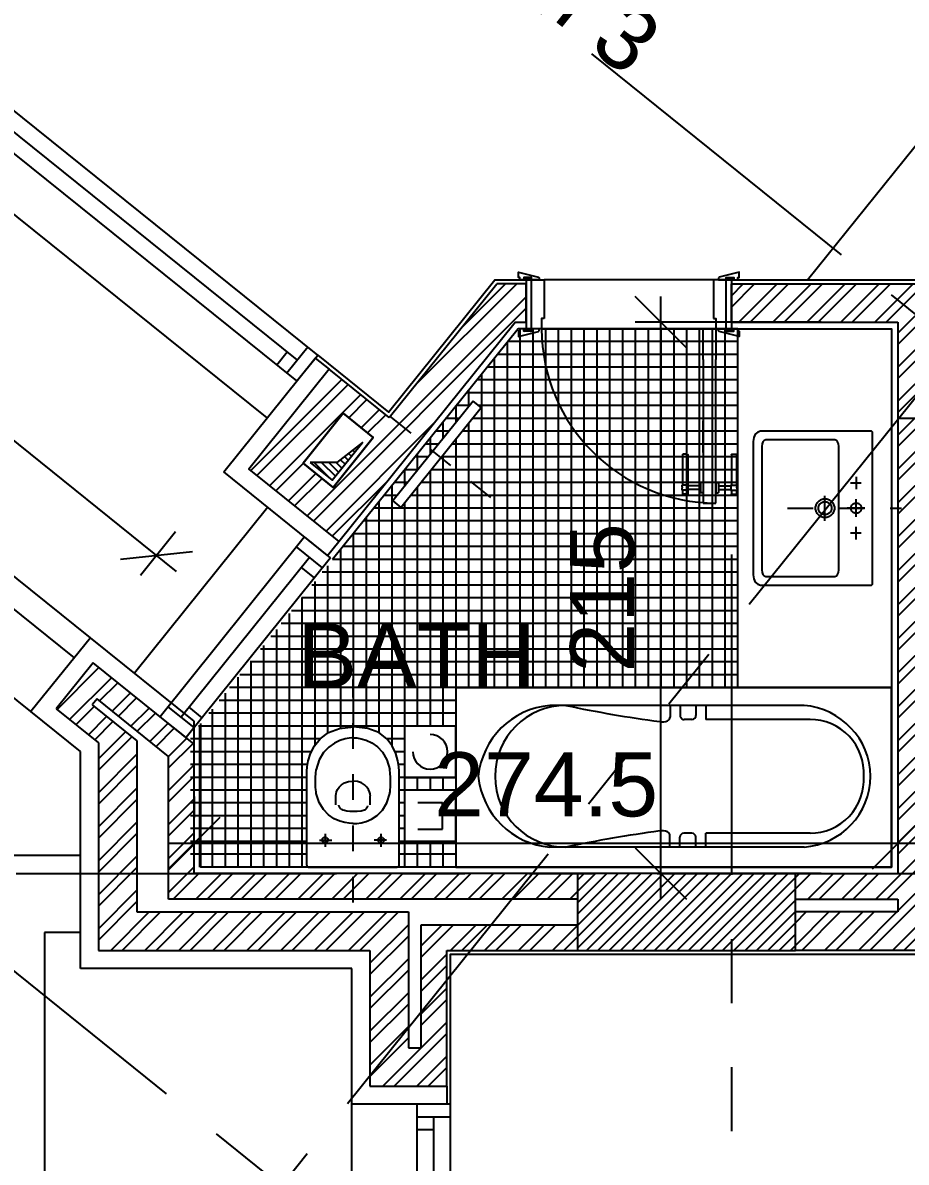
# Model space of a CAD drawing. Extents: x 186.8 to 246.9, y -2.6 to 70.8.
# Drawn here: x 222.241 to 225.688, y 30.614 to 35.058 of the extents above; entities that cross this region are included whole.
import ezdxf
from ezdxf.enums import TextEntityAlignment as Align

# ---------------------------------------------------------------- set-up
doc = ezdxf.new("R2010")
doc.units = 0
doc.header["$MEASUREMENT"] = 0
doc.header["$PDMODE"] = 35
doc.header["$PDSIZE"] = 0.3
for name, pattern in [('AXIS_100$0$A-AXIS$0$PHANTOM', [2.5, 1.25, -0.25, 0.25, -0.25, 0.25, -0.25]), ('CENTER', [2, 1.25, -0.25, 0.25, -0.25]), ('DASHDOTX2', [50.8, 25.4, -12.7, 0, -12.7]), ('HIDDEN', [0.3, 0.2, -0.1])]:
    doc.linetypes.add(name, pattern=pattern)
doc.layers.get('0').update_dxf_attribs({"linetype": 'CONTINUOUS'})
doc.layers.get('DEFPOINTS').update_dxf_attribs({"linetype": 'CONTINUOUS'})
for name, color, linetype in [('A-ALU', 9, 'CONTINUOUS'), ('A-AXIS-SANITARY', 10, 'DASHDOTX2'), ('A-BALUST', 1, 'CONTINUOUS'), ('A-closet', 252, 'CONTINUOUS'), ('a-dim', 3, 'CONTINUOUS'), ('A-DOORS', 1, 'CONTINUOUS'), ('A-FLOR-PFIX', 61, 'CONTINUOUS'), ('A-HATCH-CONC', 8, 'CONTINUOUS'), ('A-HATCH-WALL', 8, 'CONTINUOUS'), ('A-heater', 61, 'CONTINUOUS'), ('A-HEATER-axis', 5, 'HIDDEN'), ('A-MECHANICAL', 255, 'CONTINUOUS'), ('A-NOMENCLATURE', 3, 'CONTINUOUS'), ('A-PLASTER', 8, 'CONTINUOUS'), ('A-PROJ-TIL-BATH', 8, 'CONTINUOUS'), ('A-PROJECTION', 9, 'CONTINUOUS'), ('a-revetement', 1, 'CONTINUOUS'), ('A-SANIT', 95, 'CONTINUOUS'), ('A-SECT-TILE', 12, 'CONTINUOUS'), ('a-shaft', 251, 'CONTINUOUS'), ('A-WALL', 4, 'CONTINUOUS'), ('AXIS_100$0$A-AXIS-100', 10, 'AXIS_100$0$A-AXIS$0$PHANTOM'), ('S-9-10TH$0$A-SHAFT 9-10TH', 8, 'CONTINUOUS'), ('S-9-10TH$0$A-STR 9-10TH', 2, 'CONTINUOUS')]:
    doc.layers.add(name, color=color, linetype=linetype)
doc.styles.add('A100-STEXT', font='ARIAL.TTF', dxfattribs={"height": 0.25})
doc.dimstyles.new('A100-DIM', dxfattribs={"dimtxt": 0.25, "dimasz": 0.2, "dimexe": 0.1, "dimexo": 0.3, "dimgap": 0.1, "dimtad": 1, "dimlfac": 100, "dimrnd": 0.5, "dimdsep": 46, "dimtxsty": 'A100-STEXT', "dimblk1": 'OBLIQUE', "dimblk2": 'OBLIQUE', "dimsah": 1, "dimcen": -0.05, "dimdle": 0.1, "dimclrd": 15, "dimclre": 15, "dimclrt": 256, "dimadec": 0, "dimazin": 0, "dimtfac": 0.28, "dimtix": 1, "dimtmove": 2, "dimatfit": 3, "dimldrblk": 'OBLIQUE', "dimfxl": 0, "dimtolj": 1, "dimarcsym": 0})
pattern_1 = [(45, (195.38718, -3e-10), (-0.06629126, 0.06629126), []), (45, (195.43137, -3e-10), (-0.06629126, 0.06629126), [])]

# ---------------------------------------------------------------- blocks, each defined once
blk = doc.blocks.new('bathtub')
at = {"layer": 'A-SANIT'}
for p, q in [((-0.7, 0), (-0.7, 1.7)), ((0, 0), (0, 1.7)), ((-0.5761, 1.3825), (-0.5761, 0.9759)), ((-0.1322, 1.3819), (-0.1322, 0.9753)), ((-0.6305, 1.3586), (-0.6305, 0.3667)), ((-0.0778, 1.3586), (-0.0778, 0.3667)), ((-0.6305, 0.9759), (-0.5761, 0.9759)), ((-0.6305, 0.937), (-0.5916, 0.937)), ((-0.0778, 0.9753), (-0.1322, 0.9753)), ((-0.0778, 0.9364), (-0.1167, 0.9364)), ((-0.5761, 0.9214), (-0.5761, 0.8903)), ((-0.1322, 0.9208), (-0.1322, 0.8897)), ((-0.6305, 0.8747), (-0.5916, 0.8747)), ((-0.0778, 0.8742), (-0.1167, 0.8742)), ((-0.6305, 0.8359), (-0.5851, 0.8359)), ((-0.0778, 0.8353), (-0.1232, 0.8353))]:
    blk.add_line(p, q, dxfattribs=at)
blk.add_lwpolyline([(0, 1.7), (-0.7, 1.7), (-0.7, 0), (0, 0)], close=True, dxfattribs=at)
for centre, radius, start, end in [((-0.3498, 1.3363), 0.2816, 90.8902, 175.4646), ((-0.3573, 1.3377), 0.2803, 4.283, 89.3622), ((-0.3661, 1.3819), 0.21, 86.743, 180), ((-0.3422, 1.3819), 0.21, 0, 93.257), ((-0.5916, 0.9214), 0.0156, 0, 90), ((-0.1167, 0.9208), 0.0156, 90, 180), ((-0.5916, 0.8903), 0.0156, 270, 0), ((-0.1167, 0.8897), 0.0156, 180, 270), ((-0.5851, 0.8203), 0.0156, 23.3684, 90), ((-0.6191, 0.8056), 0.0526, 349.51, 23.3684), ((-0.0892, 0.805), 0.0526, 156.6316, 190.49), ((-0.1232, 0.8197), 0.0156, 90, 156.6316), ((-5.5617, 1.4689), 5.0395, 348.0986, 352.3207), ((4.8534, 1.4689), 5.0395, 187.6793, 191.9014), ((-0.3542, 0.4296), 0.2764, 180, 0), ((-0.3245, 0.3937), 0.3073, 185.0523, 264.4541), ((-0.3838, 0.3937), 0.3073, 275.5459, 354.9477)]:
    blk.add_arc(centre, radius, start, end, dxfattribs=at)
blk = doc.blocks.new('A$C53CE4CBC')
at = {"layer": 'A-DOORS'}
for p, q in [((-0.009, 0), (0.019, 0.009)), ((-0.009, 0.009), (0.019, 0)), ((0.809, 0), (0.781, 0.009)), ((0.809, 0.009), (0.781, 0)), ((-0.009, -0.19), (0.019, -0.199)), ((-0.009, -0.199), (0.019, -0.19)), ((0.69, -0.19), (0.74, -0.19)), ((0.69, -0.31), (0.69, -0.19)), ((0.74, -0.19), (0.74, -0.31)), ((0.809, -0.19), (0.781, -0.199)), ((0.809, -0.199), (0.781, -0.19)), ((0.69, -0.31), (0.69, -0.75)), ((0.74, -0.75), (0.74, -0.31)), ((0.69, -0.673), (0.69, -0.55)), ((0.74, -0.673), (0.74, -0.55)), ((0.61, -0.6805), (0.61, -0.8)), ((0.6295, -0.68), (0.6105, -0.68)), ((0.63, -0.6805), (0.63, -0.8)), ((0.8, -0.6805), (0.8, -0.8)), ((0.8005, -0.68), (0.8195, -0.68)), ((0.82, -0.6805), (0.82, -0.8)), ((0.69, -0.75), (0.69, -0.87)), ((0.74, -0.87), (0.74, -0.75)), ((0.68, -0.792), (0.68, -0.828)), ((0.69, -0.79), (0.682, -0.79)), ((0.69, -0.79), (0.69, -0.83)), ((0.74, -0.79), (0.748, -0.79)), ((0.74, -0.79), (0.74, -0.83)), ((0.75, -0.792), (0.75, -0.828)), ((0.633, -0.8), (0.607, -0.8)), ((0.607, -0.8), (0.607, -0.805)), ((0.607, -0.815), (0.607, -0.82)), ((0.633, -0.82), (0.607, -0.82)), ((0.61, -0.82), (0.61, -0.8345)), ((0.6295, -0.835), (0.6105, -0.835)), ((0.63, -0.82), (0.63, -0.8345)), ((0.633, -0.8), (0.633, -0.8025)), ((0.68, -0.8025), (0.633, -0.8025)), ((0.68, -0.8175), (0.633, -0.8175)), ((0.633, -0.8175), (0.633, -0.82)), ((0.69, -0.83), (0.682, -0.83)), ((0.74, -0.83), (0.748, -0.83)), ((0.75, -0.8025), (0.797, -0.8025)), ((0.75, -0.8175), (0.797, -0.8175)), ((0.797, -0.8), (0.823, -0.8)), ((0.797, -0.8), (0.797, -0.8025)), ((0.797, -0.8175), (0.797, -0.82)), ((0.797, -0.82), (0.823, -0.82)), ((0.8, -0.82), (0.8, -0.8345)), ((0.8005, -0.835), (0.8195, -0.835)), ((0.82, -0.82), (0.82, -0.8345)), ((0.823, -0.8), (0.823, -0.805)), ((0.823, -0.815), (0.823, -0.82)), ((0.69, -0.87), (0.74, -0.87))]:
    blk.add_line(p, q, dxfattribs=at)
at = {"layer": 'A-DOORS', "color": 8}
for p, q in [((0.73, 0), (0.07, 0)), ((0.06, -0.19), (0.74, -0.19))]:
    blk.add_line(p, q, dxfattribs=at)
at = {"layer": 'A-DOORS'}
for points in [[(-0.01, 0), (-0.025, 0), (-0.025, 0.01), (-0.03, 0.01), (-0.03, 0.03), (0.0482, 0.0104, -0.381769), (0.05, 0.0084), (0.05, 0), (0.02, 0), (0.02, 0.01), (-0.01, 0.01), (-0.01, 0)], [(0.81, 0), (0.825, 0), (0.825, 0.01), (0.83, 0.01), (0.83, 0.03), (0.7518, 0.0104, 0.381769), (0.75, 0.0084), (0.75, 0), (0.78, 0), (0.78, 0.01), (0.81, 0.01), (0.81, 0)], [(-0.01, -0.19), (-0.025, -0.19), (-0.025, -0.2), (-0.03, -0.2), (-0.03, -0.22), (0.0482, -0.2004, 0.381769), (0.05, -0.1984), (0.05, -0.19), (0.02, -0.19), (0.02, -0.2), (-0.01, -0.2), (-0.01, -0.19)], [(0.81, -0.19), (0.825, -0.19), (0.825, -0.2), (0.83, -0.2), (0.83, -0.22), (0.7518, -0.2004, -0.381769), (0.75, -0.1984), (0.75, -0.19), (0.78, -0.19), (0.78, -0.2), (0.81, -0.2), (0.81, -0.19)]]:
    blk.add_lwpolyline(points, format="xyb", dxfattribs=at)
for points in [[(-0.009, 0), (0.019, 0), (0.019, 0.009), (-0.009, 0.009)], [(0.809, 0), (0.781, 0), (0.781, 0.009), (0.809, 0.009)], [(-0.009, -0.19), (0.019, -0.19), (0.019, -0.199), (-0.009, -0.199)], [(0.809, -0.19), (0.781, -0.19), (0.781, -0.199), (0.809, -0.199)]]:
    blk.add_lwpolyline(points, close=True, dxfattribs=at)
for points in [[(0, 0), (0, -0.19), (0.02, -0.19), (0.02, 0), (0, 0)], [(0.02, -0.19), (0.02, 0), (0.07, 0), (0.07, -0.15)], [(0.78, -0.19), (0.78, 0), (0.73, 0), (0.73, -0.15)], [(0.8, 0), (0.8, -0.19), (0.78, -0.19), (0.78, 0), (0.8, 0)], [(0.07, -0.15), (0.06, -0.15), (0.06, -0.19), (0.02, -0.19)], [(0.73, -0.15), (0.74, -0.15), (0.74, -0.19), (0.78, -0.19)]]:
    blk.add_lwpolyline(points, dxfattribs=at)
blk.add_arc((0.7403, -0.1897), 0.6803, 180.0254, 269.9746, dxfattribs=at)
at = {"layer": 'A-DOORS', "extrusion": (0, 0, -1)}
for centre, major_axis, start_param, end_param in [((0.6105, -0.6805), (-0.000354, 0.000354), 5.497787, 7.068583), ((0.6295, -0.6805), (0.000354, 0.000354), -0.785398, 0.785398), ((0.8005, -0.6805), (-0.000354, 0.000354), 5.497787, 7.068583), ((0.8195, -0.6805), (0.000354, 0.000354), -0.785398, 0.785398), ((0.682, -0.792), (0.00141, 0.00141), 3.926991, 5.497787), ((0.748, -0.792), (0.00141, 0.00141), -0.785398, 0.785398), ((0.5994, -0.81), (0.00642, 0.00642), 0.202485, 1.368312), ((0.6105, -0.8345), (-0.000354, 0.000354), 3.926991, 5.497787), ((0.6295, -0.8345), (-0.000354, 0.000354), 2.356194, 3.926991), ((0.651, -0.81), (0.0138, 0.0138), 3.5322, 4.321782), ((0.682, -0.828), (0.00141, 0.00141), 2.356194, 3.926991), ((0.748, -0.828), (-0.00141, 0.00141), 2.356194, 3.926991), ((0.779, -0.81), (0.0138, 0.0138), 0.390607, 1.180189), ((0.8005, -0.8345), (0.000354, 0.000354), 2.356194, 3.926991), ((0.8195, -0.8345), (-0.000354, 0.000354), 2.356194, 3.926991), ((0.8306, -0.81), (0.00642, 0.00642), 3.344077, 4.509904)]:
    blk.add_ellipse(centre, major_axis=major_axis, ratio=1, start_param=start_param, end_param=end_param, dxfattribs=at)
blk = doc.blocks.new('A$C110900A5')
at = {"layer": 'A-AXIS-SANITARY', "linetype": 'CENTER', "ltscale": 0.1}
blk.add_line((294.5, -331.2), (294.5, 114.1), dxfattribs=at)
blk.add_lwpolyline([(244.7, -184.8), (342.1, -184.8)], dxfattribs=at)
at = {"layer": 'A-FLOR-PFIX'}
for points in [[(594.2, -3.5), (594.2, -4.8), (594.2, -8.4), (594.2, -22.1), (594.2, -43.4), (594.2, -71.1), (594.2, -103.8), (594.2, -140.3), (594.2, -219.7), (594.2, -299), (594.2, -335.6), (594.2, -368.3), (594.2, -395.9), (594.2, -417.3), (594.2, -431), (594.2, -434.6), (594.2, -435.8), (591.1, -447.3), (582.6, -456.6), (570, -462.9), (554.5, -465.2), (553, -465.2), (548.6, -465.2), (541.6, -465.2), (532.1, -465.2), (506.5, -465.2), (473.2, -465.2), (433.9, -465.2), (390, -465.2), (294.5, -465.2), (199, -465.2), (155.1, -465.2), (115.8, -465.2), (82.5, -465.2), (56.9, -465.2), (47.4, -465.2), (40.4, -465.2), (36, -465.2), (34.5, -465.2), (19.1, -462.9), (6.4, -456.6), (-2.1, -447.3), (-5.2, -435.8), (-5.2, -434.6), (-5.2, -431), (-5.2, -417.3), (-5.2, -395.9), (-5.2, -368.3), (-5.2, -335.6), (-5.2, -299), (-5.2, -219.7), (-5.2, -140.3), (-5.2, -103.8), (-5.2, -71.1), (-5.2, -43.4), (-5.2, -22.1), (-5.2, -8.4), (-5.2, -4.8), (-5.2, -3.5), (-1.7, 0), (0, 0), (5, 0), (12.9, 0), (23.8, 0), (37.2, 0), (53, 0), (90.9, 0), (135.7, 0), (185.7, 0), (294.5, 0), (403.3, 0), (453.3, 0), (498.2, 0), (536, 0), (551.8, 0), (565.3, 0), (576.1, 0), (584.1, 0), (589, 0), (590.7, 0), (594.2, -3.5)], [(196.6, -43.2), (196.6, -85)], [(314.7, -63), (314.6, -61), (314.3, -59), (313.8, -57), (313.1, -55.2), (312.3, -53.4), (311.3, -51.7), (310.1, -50.2), (308.8, -48.7), (307.4, -47.4), (305.8, -46.3), (304.1, -45.2), (302.4, -44.4), (300.5, -43.7), (298.6, -43.2), (296.6, -42.9), (294.5, -42.8), (292.4, -42.9), (290.4, -43.2), (288.5, -43.7), (286.6, -44.4), (284.9, -45.2), (283.2, -46.3), (281.6, -47.4), (280.2, -48.7), (278.9, -50.2), (277.7, -51.7), (276.7, -53.4), (275.9, -55.2), (275.2, -57), (274.7, -59), (274.4, -61), (274.3, -63), (274.4, -65.1), (274.7, -67.1), (275.2, -69), (275.9, -70.9), (276.7, -72.7), (277.7, -74.3), (278.9, -75.9), (280.2, -77.3), (281.6, -78.6), (283.2, -79.8), (284.9, -80.8), (286.6, -81.7), (288.5, -82.4), (290.4, -82.9), (292.4, -83.2), (294.5, -83.3), (296.6, -83.2), (298.6, -82.9), (300.5, -82.4), (302.4, -81.7), (304.1, -80.8), (305.8, -79.8), (307.4, -78.6), (308.8, -77.3), (310.1, -75.9), (311.3, -74.3), (312.3, -72.7), (313.1, -70.9), (313.8, -69), (314.3, -67.1), (314.6, -65.1), (314.7, -63), (314.7, -63)], [(294.5, -28.9), (294.5, -97.7)], [(392.5, -43.2), (392.5, -85)], [(172.9, -63), (221.3, -63)], [(260.6, -63), (329.4, -63)], [(417.2, -63), (368.8, -63)], [(561.1, -415.8), (559, -421.8), (553.3, -426.7), (544.9, -430), (534.5, -431.2), (533.1, -431.2), (529.1, -431.2), (522.6, -431.2), (513.9, -431.2), (503, -431.2), (490.2, -431.2), (459.5, -431.2), (423.2, -431.2), (382.6, -431.2), (294.5, -431.2), (206.4, -431.2), (165.9, -431.2), (129.5, -431.2), (98.8, -431.2), (86, -431.2), (75.2, -431.2), (66.4, -431.2), (59.9, -431.2), (55.9, -431.2), (54.5, -431.2), (44.2, -430), (35.7, -426.7), (30, -421.8), (27.9, -415.8), (27.9, -412.8), (27.9, -404.2), (27.9, -390.9), (27.9, -373.7), (27.9, -353.3), (27.9, -330.6), (27.9, -281.1), (27.9, -231.7), (27.9, -209), (27.9, -188.6), (27.9, -171.3), (27.9, -158.1), (27.9, -149.5), (27.9, -146.5), (30, -140.5), (35.7, -135.6), (44.2, -132.3), (54.5, -131.1), (55.9, -131.1), (59.9, -131.1), (66.4, -131.1), (75.2, -131.1), (86, -131.1), (98.8, -131.1), (129.5, -131.1), (165.9, -131.1), (206.4, -131.1), (294.5, -131.1), (382.6, -131.1), (423.2, -131.1), (459.5, -131.1), (490.2, -131.1), (503, -131.1), (513.9, -131.1), (522.6, -131.1), (529.1, -131.1), (533.1, -131.1), (534.5, -131.1), (544.9, -132.3), (553.3, -135.6), (559, -140.5), (561.1, -146.5), (561.1, -149.5), (561.1, -158.1), (561.1, -171.3), (561.1, -188.6), (561.1, -209), (561.1, -231.7), (561.1, -281.1), (561.1, -330.6), (561.1, -353.3), (561.1, -373.7), (561.1, -390.9), (561.1, -404.2), (561.1, -412.8), (561.1, -415.8), (561.1, -415.8)], [(331.2, -184.8), (331, -181), (330.4, -177.4), (329.5, -173.9), (328.3, -170.5), (326.8, -167.3), (324.9, -164.3), (322.8, -161.5), (320.4, -158.9), (317.8, -156.5), (315, -154.4), (312, -152.5), (308.8, -151), (305.4, -149.8), (301.9, -148.9), (298.3, -148.3), (294.5, -148.1), (290.8, -148.3), (287.1, -148.9), (283.6, -149.8), (280.2, -151), (277, -152.5), (274, -154.4), (271.2, -156.5), (268.6, -158.9), (266.2, -161.5), (264.1, -164.3), (262.3, -167.3), (260.7, -170.5), (259.5, -173.9), (258.6, -177.4), (258, -181), (257.8, -184.8), (258, -188.5), (258.6, -192.2), (259.5, -195.7), (260.7, -199.1), (262.3, -202.3), (264.1, -205.3), (266.2, -208.1), (268.6, -210.7), (271.2, -213.1), (274, -215.2), (277, -217), (280.2, -218.6), (283.6, -219.8), (287.1, -220.7), (290.8, -221.3), (294.5, -221.5), (298.3, -221.3), (301.9, -220.7), (305.4, -219.8), (308.8, -218.6), (312, -217), (315, -215.2), (317.8, -213.1), (320.4, -210.7), (322.8, -208.1), (324.9, -205.3), (326.8, -202.3), (328.3, -199.1), (329.5, -195.7), (330.4, -192.2), (331, -188.5), (331.2, -184.8), (331.2, -184.8)], [(320.1, -184.8), (320, -182.2), (319.6, -179.6), (318.9, -177.2), (318.1, -174.8), (317, -172.6), (315.7, -170.5), (314.2, -168.5), (312.6, -166.7), (310.8, -165.1), (308.8, -163.6), (306.7, -162.3), (304.5, -161.2), (302.1, -160.4), (299.7, -159.7), (297.1, -159.3), (294.5, -159.2), (291.9, -159.3), (289.4, -159.7), (286.9, -160.4), (284.5, -161.2), (282.3, -162.3), (280.2, -163.6), (278.2, -165.1), (276.4, -166.7), (274.8, -168.5), (273.3, -170.5), (272, -172.6), (270.9, -174.8), (270.1, -177.2), (269.4, -179.6), (269, -182.2), (268.9, -184.8), (269, -187.4), (269.4, -190), (270.1, -192.4), (270.9, -194.8), (272, -197), (273.3, -199.1), (274.8, -201.1), (276.4, -202.9), (278.2, -204.5), (280.2, -206), (282.3, -207.3), (284.5, -208.4), (286.9, -209.2), (289.4, -209.9), (291.9, -210.2), (294.5, -210.4), (297.1, -210.2), (299.7, -209.9), (302.1, -209.2), (304.5, -208.4), (306.7, -207.3), (308.8, -206), (310.8, -204.5), (312.6, -202.9), (314.2, -201.1), (315.7, -199.1), (317, -197), (318.1, -194.8), (318.9, -192.4), (319.6, -190), (320, -187.4), (320.1, -184.8), (320.1, -184.8)]]:
    blk.add_lwpolyline(points, dxfattribs=at)
blk = doc.blocks.new('A$C4412624D')
for points in [[(-363.316505, 205.931824, 0), (-369.377186, 205.812927, 0), (-385.619804, 204.401184, 0), (-409.135235, 200.113983, 0), (-437.014357, 191.368836, 0), (-466.348038, 176.583069, 0), (-494.227158, 154.174194, 0), (-517.742592, 122.559601, 0), (-533.985207, 80.156738, 0), (-540.045876, 25.382996, 0)], [(-7.305237, 205.931824, 0), (-19.51413, 205.931824, 0), (-52.233948, 205.931824, 0), (-99.604431, 205.931824, 0), (-155.76532, 205.931824, 0), (-214.856354, 205.931793, 0), (-271.017242, 205.931793, 0), (-318.387726, 205.931793, 0), (-351.107536, 205.931763, 0), (-363.316406, 205.931763, 0)], [(-7.305237, 205.931824, 0), (-7.054718, 205.891724, 0), (-6.383331, 205.746399, 0), (-5.411285, 205.458283, 0), (-4.258881, 204.989777, 0), (-3.046356, 204.303314, 0), (-1.893951, 203.361298, 0), (-0.921936, 202.126221, 0), (-0.250519, 200.560455, 0), (0, 198.626465, 0)], [(-0.000031, 198.626618, 0), (-0.000031, 186.942688, 0), (-0.000031, 155.629791, 0), (-0.000031, 110.296204, 0), (-0.000031, 56.550171, 0), (0, 0, 0), (0, -53.746025, 0), (0, -99.079628, 0), (0.000031, -130.392528, 0), (0.000031, -142.076446, 0)], [(-497.934326, 27.701111, 0), (-497.803253, 31.697464, 0), (-496.723526, 42.562134, 0), (-493.665352, 58.608521, 0), (-487.598946, 78.150055, 0), (-477.494526, 99.500153, 0), (-462.322313, 120.972229, 0), (-441.052518, 140.879669, 0), (-412.655359, 157.53595, 0), (-376.101051, 169.254425, 0)], [(-283.871368, 169.254578, 0), (-285.531082, 169.495087, 0), (-290.24971, 170.096344, 0), (-297.636414, 170.87796, 0), (-307.300392, 171.659577, 0), (-318.850838, 172.260834, 0), (-331.896935, 172.501343, 0), (-346.047874, 172.200714, 0), (-360.912849, 171.17862, 0), (-376.101044, 169.254608, 0)], [(-167.899292, 27.713638, 0), (-167.94632, 31.783478, 0), (-168.779755, 42.831787, 0), (-171.43811, 59.116745, 0), (-176.960022, 78.896546, 0), (-186.383972, 100.429382, 0), (-200.748535, 121.973389, 0), (-221.092255, 141.786835, 0), (-248.453674, 158.127808, 0), (-283.871368, 169.254547, 0)], [(-128.633087, 134.554077, 0), (-126.879395, 134.554077, 0), (-122.179504, 134.554077, 0), (-115.375183, 134.554077, 0), (-107.308197, 134.554077, 0), (-98.820343, 134.554108, 0), (-90.753357, 134.554108, 0), (-83.949036, 134.554108, 0), (-79.249146, 134.554138, 0), (-77.495453, 134.554138, 0)], [(-93.019531, 135.467438, 0), (-93.196075, 137.437134, 0), (-93.705109, 139.291046, 0), (-94.515656, 140.998169, 0), (-95.596771, 142.527588, 0), (-96.917511, 143.848328, 0), (-98.446899, 144.929444, 0), (-100.154022, 145.740021, 0), (-102.007935, 146.249054, 0), (-103.977631, 146.425629, 0), (-103.977631, 146.425537, 0), (-105.947327, 146.248993, 0), (-107.801239, 145.73996, 0), (-109.508362, 144.929413, 0), (-111.03775, 143.848328, 0), (-112.358459, 142.527588, 0), (-113.439575, 140.99823, 0), (-114.250092, 139.291107, 0), (-114.759094, 137.437256, 0), (-114.935638, 135.46759, 0), (-114.93573, 135.467438, 0), (-114.759186, 133.497742, 0), (-114.250153, 131.643829, 0), (-113.439606, 129.936707, 0), (-112.35849, 128.407288, 0), (-111.03775, 127.086548, 0), (-109.508362, 126.005432, 0), (-107.801239, 125.194855, 0), (-105.947327, 124.685822, 0), (-103.977631, 124.509247, 0), (-103.977631, 124.509339, 0), (-102.007935, 124.685883, 0), (-100.154022, 125.194916, 0), (-98.446899, 126.005463, 0), (-96.917511, 127.086548, 0), (-95.596802, 128.407288, 0), (-94.515686, 129.936646, 0), (-93.70517, 131.643768, 0), (-93.196167, 133.49762, 0), (-93.019623, 135.467285, 0)], [(-103.977631, 156.470307, 0), (-103.977631, 154.841889, 0), (-103.977631, 150.477722, 0), (-103.977631, 144.159454, 0), (-103.977631, 136.668732, 0), (-103.977661, 128.787171, 0), (-103.977661, 121.296448, 0), (-103.977661, 114.97818, 0), (-103.977692, 110.614014, 0), (-103.977692, 108.985626, 0)], [(-239.127029, 93.496338, 0), (-244.453003, 93.570557, 0), (-249.945557, 93.674713, 0), (-255.392944, 93.798554, 0), (-260.583328, 93.931671, 0), (-265.304947, 94.063751, 0), (-269.345993, 94.184479, 0), (-272.494675, 94.283508, 0), (-274.5392, 94.350495, 0), (-275.267776, 94.375122, 0), (-275.267746, 94.375122, 0), (-277.177994, 94.160919, 0), (-282.297455, 93.202637, 0), (-289.709213, 91.026795, 0), (-298.496338, 87.159912, 0), (-307.741928, 81.128479, 0), (-316.529068, 72.45903, 0), (-323.940826, 60.67807, 0), (-329.060295, 45.312103, 0), (-330.970551, 25.887634, 0)], [(-222.988953, 73.828949, 0), (-223.338638, 74.133179, 0), (-224.304276, 74.948532, 0), (-225.760712, 76.128952, 0), (-227.582809, 77.528443, 0), (-229.645447, 79.000946, 0), (-231.823486, 80.400421, 0), (-233.99176, 81.580872, 0), (-236.025146, 82.39621, 0), (-237.798523, 82.70047, 0)], [(-222.988953, 73.828949, 0), (-222.415253, 72.286972, 0), (-220.969742, 67.851441, 0), (-219.065781, 60.807938, 0), (-217.11673, 51.442078, 0), (-215.53595, 40.039414, 0), (-214.736816, 26.885574, 0), (-215.132675, 12.266113, 0), (-217.136887, -3.533356, 0), (-221.162842, -20.227234, 0)], [(-363.316505, -149.381658, 0), (-369.377186, -149.461094, 0), (-385.619804, -148.580885, 0), (-409.135235, -145.063267, 0), (-437.014357, -137.230472, 0), (-466.348038, -123.404728, 0), (-494.227158, -101.908272, 0), (-517.742592, -71.063339, 0), (-533.985207, -29.192154, 0), (-540.045876, 25.383057, 0)], [(-497.934326, 27.701111, 0), (-497.877174, 23.658875, 0), (-496.982231, 12.679642, 0), (-494.164284, -3.515335, 0), (-488.338104, -23.204819, 0), (-478.41848, -44.667587, 0), (-463.320183, -66.182388, 0), (-441.957998, -86.028, 0), (-413.246702, -102.483177, 0), (-376.101074, -113.826691, 0)], [(-239.127029, -38.068466, 0), (-244.453003, -38.14267, 0), (-249.945557, -38.246841, 0), (-255.392944, -38.370651, 0), (-260.583328, -38.503769, 0), (-265.304947, -38.635849, 0), (-269.345993, -38.756561, 0), (-272.494675, -38.855591, 0), (-274.5392, -38.922577, 0), (-275.267776, -38.947189, 0), (-275.267746, -38.947235, 0), (-277.177994, -38.733047, 0), (-282.297455, -37.774811, 0), (-289.709213, -35.599045, 0), (-298.496338, -31.732208, 0), (-307.741928, -25.700821, 0), (-316.529068, -17.031387, 0), (-323.940826, -5.250381, 0), (-329.060295, 10.115692, 0), (-330.970551, 29.540344, 0)], [(-167.899292, 27.713638, 0), (-167.835449, 23.744888, 0), (-168.391693, 12.949295, 0), (-170.689728, -3.00711, 0), (-175.851273, -22.458359, 0), (-184.998032, -43.738403, 0), (-199.251709, -65.181274, 0), (-219.733994, -85.120949, 0), (-247.56662, -101.891426, 0), (-283.871277, -113.826691, 0)], [(-221.162796, -20.227218, 0), (-221.512482, -20.531448, 0), (-222.478119, -21.346786, 0), (-223.934555, -22.527222, 0), (-225.756668, -23.926681, 0), (-227.819305, -25.39917, 0), (-229.99733, -26.79863, 0), (-232.165619, -27.97905, 0), (-234.19902, -28.794388, 0), (-235.972382, -29.098617, 0)], [(-128.633087, -79.126785, 0), (-126.879395, -79.126785, 0), (-122.179504, -79.126785, 0), (-115.375183, -79.126785, 0), (-107.308197, -79.126793, 0), (-98.820343, -79.126793, 0), (-90.753357, -79.1268, 0), (-83.949036, -79.1268, 0), (-79.249146, -79.126808, 0), (-77.495453, -79.126816, 0)], [(-93.019531, -80.039558, 0), (-93.196075, -78.069855, 0), (-93.705109, -76.215965, 0), (-94.515656, -74.508842, 0), (-95.596771, -72.979439, 0), (-96.917511, -71.658707, 0), (-98.446899, -70.577591, 0), (-100.154022, -69.767044, 0), (-102.007935, -69.258026, 0), (-103.977631, -69.081474, 0), (-103.977631, -69.081459, 0), (-105.947327, -69.258011, 0), (-107.801239, -69.767036, 0), (-109.508362, -70.577583, 0), (-111.03775, -71.658699, 0), (-112.358459, -72.979431, 0), (-113.439575, -74.508835, 0), (-114.250092, -76.21595, 0), (-114.759094, -78.069839, 0), (-114.935638, -80.039543, 0), (-114.93573, -80.039558, 0), (-114.759186, -82.009262, 0), (-114.250153, -83.863159, 0), (-113.439606, -85.570282, 0), (-112.35849, -87.099686, 0), (-111.03775, -88.420425, 0), (-109.508362, -89.501541, 0), (-107.801239, -90.312088, 0), (-105.947327, -90.821113, 0), (-103.977631, -90.997673, 0), (-103.977631, -90.997658, 0), (-102.007935, -90.821106, 0), (-100.154022, -90.31208, 0), (-98.446899, -89.501533, 0), (-96.917511, -88.420418, 0), (-95.596802, -87.099678, 0), (-94.515686, -85.570274, 0), (-93.70517, -83.863144, 0), (-93.196167, -82.009254, 0), (-93.019623, -80.039543, 0)], [(-103.977631, -101.042419, 0), (-103.977631, -99.414001, 0), (-103.977631, -95.049827, 0), (-103.977631, -88.731552, 0), (-103.977631, -81.240814, 0), (-103.977661, -73.359253, 0), (-103.977661, -65.868515, 0), (-103.977661, -59.550239, 0), (-103.977692, -55.186066, 0), (-103.977692, -53.557648, 0)], [(-283.871368, -113.826683, 0), (-285.531082, -114.067184, 0), (-290.24971, -114.668434, 0), (-297.636414, -115.450065, 0), (-307.300392, -116.231693, 0), (-318.850838, -116.832943, 0), (-331.896935, -117.073444, 0), (-346.047874, -116.772819, 0), (-360.912849, -115.750694, 0), (-376.101044, -113.826691, 0)], [(-7.305237, -149.381658, 0), (-19.51413, -149.381658, 0), (-52.233948, -149.381658, 0), (-99.604431, -149.381658, 0), (-155.76532, -149.381658, 0), (-214.856354, -149.38166, 0), (-271.017242, -149.38166, 0), (-318.387726, -149.38166, 0), (-351.107536, -149.381662, 0), (-363.316406, -149.381662, 0)], [(-7.305237, -149.381658, 0), (-7.054718, -149.341568, 0), (-6.383331, -149.196247, 0), (-5.411285, -148.908123, 0), (-4.258881, -148.439623, 0), (-3.046356, -147.753174, 0), (-1.893951, -146.811207, 0), (-0.921936, -145.576141, 0), (-0.250519, -144.010414, 0), (0, -142.076446, 0)]]:
    blk.add_polyline3d(points)
at = {"layer": 'A-AXIS-SANITARY', "linetype": 'CENTER', "ltscale": 0.1}
blk.add_line((136.288241, 26.88557), (-721.794139, 26.885582), dxfattribs=at)
blk = doc.blocks.new('A$C1C8D3502')
at = {"layer": 'A-heater'}
blk.add_lwpolyline([(0, -0.5), (0, 0), (-0.04, 0), (-0.04, -0.5)], close=True, dxfattribs=at)
at = {"layer": 'A-HEATER-axis', "ltscale": 0.5}
blk.add_line((-0.29, -0.25), (0.25, -0.25), dxfattribs=at)
blk = doc.blocks.new('A$C767F1EFC')
blk.add_lwpolyline([(-0.2, -0.2), (0, -0.2), (0, 0), (-0.2, 0)], close=True)
blk.add_arc((-0.1, -0.1), 0.0676, 180, 90)
blk = doc.blocks.new('A$C14A67201')
for p, q in [((-0.1486, -0.0485), (-0.0514, -0.0485)), ((-0.0514, -0.1515), (-0.0514, -0.0485)), ((-0.1486, -0.1515), (-0.0514, -0.1515))]:
    blk.add_line(p, q)
blk.add_lwpolyline([(-0.2, -0.2), (0, -0.2), (0, 0), (-0.2, 0)], close=True)
blk = doc.blocks.new('A$C0E1E2FE1')
at = {"layer": 'A-PROJ-TIL-BATH'}
for p, q in [((0, 0), (-0.8566, 0)), ((-0.85, 0), (-0.85, -1.4)), ((-0.8, 0), (-0.8, -1.4)), ((-0.75, 0), (-0.75, -1.4)), ((-0.7, 0), (-0.7, -1.4)), ((-0.65, 0), (-0.65, -1.4)), ((-0.6, 0), (-0.6, -1.4)), ((-0.55, 0), (-0.55, -1.4)), ((-0.5, 0), (-0.5, -1.4)), ((-0.45, 0), (-0.45, -1.4)), ((-0.4, 0), (-0.4, -1.4)), ((-0.35, 0), (-0.35, -1.4)), ((-0.3, 0), (-0.3, -1.4)), ((-0.25, 0), (-0.25, -1.4)), ((-0.2, 0), (-0.2, -1.4)), ((-0.15, 0), (-0.15, -1.4)), ((-0.1, 0), (-0.1, -1.4)), ((-0.05, 0), (-0.05, -1.4)), ((-0.9, -0.0539), (-0.9, -1.4)), ((0, -0.05), (-0.8969, -0.05)), ((-0.95, -0.1161), (-0.95, -1.4)), ((0, -0.1), (-0.9371, -0.1)), ((0, -0.15), (-0.9773, -0.15)), ((0, -0.2), (-1.0175, -0.2)), ((-1, -0.1783), (-1, -1.4)), ((0, -0.25), (-1.0577, -0.25)), ((-1.05, -0.2404), (-1.05, -0.3043)), ((-1.1, -0.3026), (-1.1, -0.3664)), ((-1.0466, -0.3), (-1.0979, -0.3)), ((0, -0.3), (-1.0101, -0.3)), ((-1.0868, -0.35), (-1.1381, -0.35)), ((0, -0.35), (-1.0355, -0.35)), ((-1.15, -0.3648), (-1.15, -0.4286)), ((-1.05, -0.3681), (-1.05, -1.4)), ((-1.2, -0.4269), (-1.2, -0.4908)), ((-1.127, -0.4), (-1.1783, -0.4)), ((-1.1, -0.4303), (-1.1, -1.4)), ((0, -0.4), (-1.0757, -0.4)), ((-1.1672, -0.45), (-1.2185, -0.45)), ((0, -0.45), (-1.1159, -0.45)), ((-1.2074, -0.5), (-1.2587, -0.5)), ((-1.25, -0.4891), (-1.25, -0.5529)), ((0, -0.5), (-1.1561, -0.5)), ((-1.15, -0.4924), (-1.15, -1.55)), ((-1.3, -0.5513), (-1.3, -0.6151)), ((-1.2476, -0.55), (-1.299, -0.55)), ((-1.2, -0.5546), (-1.2, -1.55)), ((0, -0.55), (-1.1963, -0.55)), ((-1.35, -0.6135), (-1.35, -1.6246)), ((-1.2878, -0.6), (-1.3392, -0.6)), ((-1.25, -0.6168), (-1.25, -1.55)), ((0, -0.6), (-1.2365, -0.6)), ((-1.328, -0.65), (-1.3794, -0.65)), ((0, -0.65), (-1.2767, -0.65)), ((0, -0.7), (-1.4196, -0.7)), ((-1.4, -0.6756), (-1.4, -1.576)), ((-1.3, -0.6789), (-1.3, -2.1)), ((0, -0.75), (-1.4598, -0.75)), ((-1.45, -0.7378), (-1.45, -1.5582)), ((-1.5, -0.8), (-1.5, -1.553)), ((0, -0.8), (-1.5, -0.8)), ((-1.55, -0.8622), (-1.55, -1.5585)), ((0, -0.85), (-1.5402, -0.85)), ((-1.6, -0.9243), (-1.6, -1.5777)), ((0, -0.9), (-1.5804, -0.9)), ((0, -0.95), (-1.6206, -0.95)), ((0, -1), (-1.6609, -1)), ((-1.65, -0.9865), (-1.65, -1.6254)), ((0, -1.05), (-1.7011, -1.05)), ((-1.7, -1.0487), (-1.7, -2.1)), ((-1.75, -1.1109), (-1.75, -2.1)), ((0, -1.1), (-1.7413, -1.1)), ((0, -1.15), (-1.7815, -1.15)), ((-1.8, -1.173), (-1.8, -2.1)), ((-1.85, -1.2352), (-1.85, -2.1)), ((0, -1.2), (-1.8217, -1.2)), ((0, -1.25), (-1.8619, -1.25)), ((0, -1.3), (-1.9021, -1.3)), ((-1.9, -1.2974), (-1.9, -2.1)), ((-1.95, -1.3595), (-1.95, -2.1)), ((0, -1.35), (-1.9423, -1.35)), ((-2, -1.4217), (-2, -2.1)), ((-1.1, -1.4), (-1.9825, -1.4)), ((-1.1, -1.45), (-2.0227, -1.45)), ((-1.1, -1.5), (-2.063, -1.5)), ((-2.05, -1.4839), (-2.05, -2.1)), ((-1.1, -1.55), (-2.1032, -1.55)), ((-2.1, -1.5461), (-2.1, -2.1)), ((-1.6296, -1.6), (-2.1345, -1.6)), ((-1.3, -1.6), (-1.3689, -1.6)), ((-1.663, -1.65), (-2.1345, -1.65)), ((-1.3, -1.65), (-1.3371, -1.65)), ((-1.6782, -1.7), (-2.1345, -1.7)), ((-1.3, -1.7), (-1.3236, -1.7)), ((-1.6814, -1.75), (-2.1345, -1.75)), ((-1.1, -1.75), (-1.3214, -1.75)), ((-1.25, -1.75), (-1.25, -1.8)), ((-1.2, -1.75), (-1.2, -1.8)), ((-1.15, -1.75), (-1.15, -1.8)), ((-1.6814, -1.8), (-2.1345, -1.8)), ((-1.1, -1.8), (-1.3214, -1.8)), ((-1.6814, -1.85), (-2.1345, -1.85)), ((-1.3, -1.85), (-1.3214, -1.85)), ((-1.6814, -1.9), (-2.1345, -1.9)), ((-1.3, -1.9), (-1.3214, -1.9)), ((-1.6814, -1.95), (-2.1345, -1.95)), ((-1.3, -1.95), (-1.3214, -1.95)), ((-1.6814, -2), (-2.1345, -2)), ((-1.1, -2), (-1.3214, -2)), ((-1.25, -2), (-1.25, -2.1)), ((-1.2, -2), (-1.2, -2.1)), ((-1.15, -2), (-1.15, -2.1)), ((-1.6814, -2.05), (-2.1345, -2.05)), ((-1.1, -2.05), (-1.3214, -2.05))]:
    blk.add_line(p, q, dxfattribs=at)
blk = doc.blocks.new('A$C59A015EB')
at = {"layer": 'A-ALU'}
for p, q in [((27.8844, 33.6924), (27.9659, 33.7937)), ((27.8454, 33.7238), (27.8862, 33.7744)), ((27.9234, 33.6611), (28.0048, 33.7624)), ((27.9538, 33.0527), (27.3898, 32.3514)), ((28.0551, 32.9713), (27.9538, 33.0527)), ((28.0238, 32.9323), (27.9225, 33.0138)), ((27.9732, 32.973), (27.4718, 32.3496)), ((28.0551, 32.9713), (27.4911, 32.2699)), ((27.9925, 32.8933), (27.9418, 32.9341)), ((27.5225, 32.3089), (27.4212, 32.3904)), ((27.5538, 32.3478), (27.5031, 32.3886)), ((27.4911, 32.2699), (27.3898, 32.3514))]:
    blk.add_line(p, q, dxfattribs=at)
for points in [[(28.0048, 33.7624), (25.4099, 35.8493)], [(27.9234, 33.6611), (25.3284, 35.748)], [(27.9251, 33.7431), (25.4081, 35.7673)]]:
    blk.add_lwpolyline(points, dxfattribs=at)
blk = doc.blocks.new('_OBLIQUE')
at = {"color": 0, "linetype": 'ByBlock'}
blk.add_line((-0.5, -0.5), (0.5, 0.5), dxfattribs=at)
blk = doc.blocks.new('*D120')
at = {"layer": 'a-dim', "color": 15, "lineweight": -2}
for p, q in [((224.7305, 31.64), (224.7305, 33.99)), ((225.3555, 33.89), (224.6305, 33.89)), ((225.3555, 31.74), (224.6305, 31.74))]:
    blk.add_line(p, q, dxfattribs=at)
at = {"layer": 'DEFPOINTS', "color": 0}
for p in [(224.7305, 33.89), (225.6555, 33.89), (225.6555, 31.74)]:
    blk.add_point(p, dxfattribs=at)
at = {"layer": 'a-dim', "color": 15, "lineweight": -2, "xscale": 0.2, "yscale": 0.2, "zscale": 0.2}
for p, rotation in [((224.7305, 33.89), 90), ((224.7305, 31.74), 270)]:
    blk.add_blockref('_OBLIQUE', p, dxfattribs=dict(at, rotation=rotation))
at = {"layer": 'a-dim', "insert": (224.5029, 32.815), "char_height": 0.25, "attachment_point": 5, "rotation": 90, "style": 'A100-STEXT'}
blk.add_mtext('\\A1;215', dxfattribs=at)
blk = doc.blocks.new('*D121')
at = {"layer": 'a-dim', "color": 15, "lineweight": -2}
for p, q in [((222.9105, 32.04), (222.9105, 31.9584)), ((225.6555, 32.04), (225.6555, 31.9584)), ((222.8105, 31.8584), (225.7555, 31.8584))]:
    blk.add_line(p, q, dxfattribs=at)
at = {"layer": 'DEFPOINTS', "color": 0}
for p in [(225.6555, 31.8584), (222.9105, 31.74), (225.6555, 31.74)]:
    blk.add_point(p, dxfattribs=at)
at = {"layer": 'a-dim', "color": 15, "lineweight": -2, "xscale": 0.2, "yscale": 0.2, "zscale": 0.2, "rotation": 180}
blk.add_blockref('_OBLIQUE', (222.9105, 31.8584), dxfattribs=at)
at = {"layer": 'a-dim', "color": 15, "lineweight": -2, "xscale": 0.2, "yscale": 0.2, "zscale": 0.2}
blk.add_blockref('_OBLIQUE', (225.6555, 31.8584), dxfattribs=at)
at = {"layer": 'a-dim', "insert": (224.283, 32.086), "char_height": 0.25, "attachment_point": 5, "style": 'A100-STEXT'}
blk.add_mtext('\\A1;274.5', dxfattribs=at)
blk = doc.blocks.new('*D131')
at = {"layer": 'a-dim', "color": 15, "lineweight": -2}
for p, q in [((224.4885, 40.5751), (223.8034, 39.7232)), ((232.2978, 33.0204), (223.7882, 39.8638)), ((232.8422, 33.857), (232.1572, 33.0051))]:
    blk.add_line(p, q, dxfattribs=at)
at = {"layer": 'DEFPOINTS', "color": 0}
for p in [(224.6765, 40.8089), (223.8661, 39.8012), (233.0302, 34.0908)]:
    blk.add_point(p, dxfattribs=at)
at = {"layer": 'a-dim', "color": 15, "lineweight": -2, "xscale": 0.2, "yscale": 0.2, "zscale": 0.2}
for p, rotation in [((223.8661, 39.8012), 141.1937093786827), ((232.2199, 33.0831), 321.1937093786827)]:
    blk.add_blockref('_OBLIQUE', p, dxfattribs=dict(at, rotation=rotation))
at = {"layer": 'a-dim', "insert": (228.1856, 36.6195), "char_height": 0.25, "attachment_point": 5, "rotation": 321.1937, "style": 'A100-STEXT'}
blk.add_mtext('\\A1;1072', dxfattribs=at)
blk = doc.blocks.new('*D135')
at = {"layer": 'a-dim', "color": 15, "lineweight": -2}
for p, q in [((222.1331, 37.5984), (222.4219, 37.9575)), ((226.5712, 34.4923), (222.2813, 37.9423)), ((226.2671, 34.2738), (226.5559, 34.6329))]:
    blk.add_line(p, q, dxfattribs=at)
at = {"layer": 'DEFPOINTS', "color": 0}
for p in [(222.3593, 37.8796), (221.9451, 37.3646), (226.0791, 34.04)]:
    blk.add_point(p, dxfattribs=at)
at = {"layer": 'a-dim', "color": 15, "lineweight": -2, "xscale": 0.2, "yscale": 0.2, "zscale": 0.2}
for p, rotation in [((222.3593, 37.8796), 141.1937093617621), ((226.4933, 34.555), 321.1937093617621)]:
    blk.add_blockref('_OBLIQUE', p, dxfattribs=dict(at, rotation=rotation))
at = {"layer": 'a-dim', "insert": (224.569, 36.3948), "char_height": 0.25, "attachment_point": 5, "rotation": 321.1937, "style": 'A100-STEXT'}
blk.add_mtext('\\A1;530.5', dxfattribs=at)
blk = doc.blocks.new('*D150')
at = {"layer": 'a-dim', "color": 15, "lineweight": -2}
for p, q in [((220.2424, 35.1596), (220.1058, 34.9897)), ((222.8414, 32.9181), (220.0905, 35.1303)), ((222.8374, 33.0728), (222.7008, 32.9029))]:
    blk.add_line(p, q, dxfattribs=at)
at = {"layer": 'DEFPOINTS', "color": 0}
for p in [(220.4304, 35.3934), (220.1685, 35.0677), (223.0254, 33.3065)]:
    blk.add_point(p, dxfattribs=at)
at = {"layer": 'a-dim', "color": 15, "lineweight": -2, "xscale": 0.2, "yscale": 0.2, "zscale": 0.2}
for p, rotation in [((220.1685, 35.0677), 141.1937093687727), ((222.7634, 32.9808), 321.1937093687727)]:
    blk.add_blockref('_OBLIQUE', p, dxfattribs=dict(at, rotation=rotation))
at = {"layer": 'a-dim', "insert": (221.6087, 34.2017), "char_height": 0.25, "attachment_point": 5, "rotation": 321.1937, "style": 'A100-STEXT'}
blk.add_mtext('\\A1;333', dxfattribs=at)

msp = doc.modelspace()

# ---------------------------------------------------------------- hatches: boundary and pattern name
at = {"layer": 'A-HATCH-CONC'}
h = msp.add_hatch(dxfattribs=at)
h.set_pattern_fill('ANSI31', color=256, scale=0.25, style=0)
h.set_pattern_definition([(45, (195.387175, -3e-10), (-0.022097087, 0.022097087), [])])
h.paths.add_polyline_path([(225.25554, 31.74), (224.40554, 31.74), (224.40554, 31.44), (225.25554, 31.44)])
at = {"layer": 'A-HATCH-WALL'}
h = msp.add_hatch(dxfattribs=at)
h.set_pattern_fill('ANSI32', color=256, scale=0.25, style=0)
h.set_pattern_definition(pattern_1)
h.paths.add_polyline_path([(228.29554, 34.41946), (228.67156, 34.88702), (228.55467, 34.98102), (228.11598, 34.43553), (227.8515, 34.64823), (227.78883, 34.57031), (228.14554, 34.28344), (228.14554, 34.15955), (227.72833, 34.49507), (227.66566, 34.41715), (228.13463, 34.04), (226.27159, 34.04), (227.00111, 34.94714), (226.88422, 35.04114), (226.0791, 34.04), (225.00554, 34.04), (225.00554, 33.89), (225.65554, 33.89), (225.65554, 31.74), (225.25554, 31.74), (225.25554, 31.64), (225.65554, 31.64), (225.65554, 31.59), (225.25554, 31.59), (225.25554, 31.44), (225.29554, 31.44), (226.60554, 31.44), (226.60554, 31.615), (226.60554, 31.64), (225.80554, 31.64), (225.80554, 32.34), (225.80554, 32.34), (225.80554, 32.44), (225.80554, 33.89), (228.14554, 33.89), (228.14554, 31.64), (227.40554, 31.64), (227.40554, 31.44), (227.69554, 31.44), (227.69554, 30.84), (228.14554, 30.84), (228.14554, 30.64), (228.29554, 30.64)])
h.paths.add_polyline_path([(228.14554, 31.44), (227.84554, 31.44), (227.84554, 30.99), (228.14554, 30.99)], flags=16)
h = msp.add_hatch(dxfattribs=at)
h.set_pattern_fill('ANSI32', color=256, scale=0.25, style=0)
h.set_pattern_definition(pattern_1)
h.paths.add_polyline_path([(224.16192, 33.89), (224.20554, 33.89), (224.20554, 34.04), (224.09006, 34.04), (223.67095, 33.51885), (223.43717, 33.70686), (223.12383, 33.31722), (223.4745, 33.03521)])
h.paths.add_polyline_path([(223.45161, 33.24611), (223.33472, 33.34011), (223.49139, 33.53493), (223.60828, 33.44092)], flags=16)
h = msp.add_hatch(dxfattribs=at)
h.set_pattern_fill('ANSI32', color=256, scale=0.25, style=0)
h.set_pattern_definition(pattern_1)
h.paths.add_polyline_path([(223.53054, 31.64), (223.53054, 31.74), (222.91048, 31.74), (222.91048, 32.24404), (222.51594, 32.56133), (222.3718, 32.3821), (222.53645, 32.24968), (222.53645, 31.44), (223.59554, 31.44), (223.59554, 30.91), (223.89554, 30.91), (223.89554, 31.44), (224.40554, 31.44), (224.40554, 31.54), (223.79554, 31.54), (223.79554, 31.06), (223.74554, 31.06), (223.74554, 31.59), (222.68645, 31.59), (222.68645, 32.25738), (222.51239, 32.39736), (222.53119, 32.42073), (222.81048, 32.19614), (222.81048, 31.64)])
h.paths.add_polyline_path([(224.40554, 31.64), (224.40554, 31.74), (223.53054, 31.74), (223.53054, 31.64)])
h = msp.add_hatch(dxfattribs=at)
h.set_pattern_fill('ANSI32', color=256, scale=0.25, style=0)
h.set_pattern_definition([(45, (195.38718, -3e-10), (-0.06629126, 0.06629126), []), (45, (195.43137, -3e-10), (-0.06629126, 0.06629126), [])])
h.paths.add_polyline_path([(224.40554, 31.74), (224.40554, 31.44), (225.25554, 31.44), (225.25554, 31.74)])
at = {"layer": 'a-shaft'}
h = msp.add_hatch(dxfattribs=at)
h.set_pattern_fill('_USER,_O', color=256, scale=0.02, angle=315, pattern_type=0)
h.set_pattern_definition([(315, (-338181.159556, -23743.371716), (0.0141421356237, 0.0141421356237), [])])
h.paths.add_polyline_path([(223.56653, 33.42092), (223.46697, 33.34297), (223.36284, 33.34316), (223.44856, 33.27422)])

# ---------------------------------------------------------------- linework, layer by layer
at = {"layer": 'A-ALU'}
for p, q in [((223.19685, 33.16867), (222.6767, 32.52188)), ((223.78054, 28.64), (223.78054, 30.84)), ((223.91054, 30.84), (223.78054, 30.84)), ((223.91054, 28.64), (223.91054, 30.84)), ((223.91054, 30.79), (223.78054, 30.79)), ((223.84554, 28.69), (223.84554, 30.79)), ((223.84554, 30.74), (223.78054, 30.74))]:
    msp.add_line(p, q, dxfattribs=at)
msp.add_lwpolyline([(223.19461, 33.51694), (220.59965, 35.60382)], dxfattribs=at)
at = {"layer": 'A-BALUST'}
for points in [[(222.50526, 32.65975), (219.91029, 34.74662)], [(222.44259, 32.58182), (219.84762, 34.6687)]]:
    msp.add_lwpolyline(points, dxfattribs=at)
at = {"layer": 'A-closet'}
msp.add_line((225.30197, 34.055), (226.92826, 36.07725), dxfattribs=at)
at = {"layer": 'A-FLOR-PFIX'}
msp.add_lwpolyline([(225.63054, 32.465), (225.03054, 32.465), (225.03054, 33.865), (225.63054, 33.865)], close=True, dxfattribs=at)
at = {"layer": 'A-PLASTER'}
msp.add_line((223.39202, 33.76241), (223.38262, 33.75072), dxfattribs=at)
for points in [[(225.00554, 34.055), (226.07192, 34.055), (227.39582, 35.70123), (226.90098, 36.09918)], [(223.39202, 33.76241), (223.66866, 33.53994), (224.08287, 34.055), (224.20554, 34.055)], [(223.91054, 30.84), (223.91054, 31.425), (226.60554, 31.425)]]:
    msp.add_lwpolyline(points, dxfattribs=at)
at = {"layer": 'A-PROJECTION'}
for p, q in [((222.46645, 31.81), (222.02554, 31.81)), ((222.46645, 31.51), (222.32554, 31.51)), ((222.32554, 31.51), (222.32554, 22.84)), ((223.52554, 28.64), (223.52554, 30.84))]:
    msp.add_line(p, q, dxfattribs=at)
msp.add_lwpolyline([(222.27338, 32.37142), (219.67841, 34.45829)], dxfattribs=at)
at = {"layer": 'a-revetement'}
for p, q in [((223.02541, 33.30654), (223.38262, 33.75072)), ((223.38262, 33.75072), (223.43717, 33.70686)), ((223.43063, 32.98066), (223.02541, 33.30654)), ((223.43063, 32.98066), (223.4745, 33.03521)), ((222.50526, 32.65975), (222.27338, 32.37142)), ((222.91048, 32.33387), (222.50526, 32.65975)), ((222.46645, 32.21615), (222.27338, 32.37142)), ((222.91048, 32.24404), (222.91048, 32.33387)), ((222.46645, 31.37), (222.46645, 32.21615)), ((223.52554, 31.37), (222.46645, 31.37)), ((223.52554, 30.84), (223.52554, 31.37)), ((223.89554, 30.91), (223.89554, 30.84)), ((223.89554, 30.84), (223.52554, 30.84))]:
    msp.add_line(p, q, dxfattribs=at)
at = {"layer": 'A-SECT-TILE'}
for points in [[(225.00554, 33.865), (225.63054, 33.865), (225.63054, 31.765), (222.93548, 31.765), (222.93548, 32.32506)], [(224.20554, 33.865), (224.17389, 33.865), (223.45011, 32.965)]]:
    msp.add_lwpolyline(points, dxfattribs=at)
at = {"layer": 'a-shaft'}
msp.add_lwpolyline([(223.36284, 33.34316), (223.44856, 33.27422), (223.56653, 33.42092), (223.46697, 33.34297), (223.36284, 33.34316)], dxfattribs=at)
at = {"layer": 'A-WALL'}
for p, q in [((223.67095, 33.51885), (224.09006, 34.04)), ((224.20554, 34.04), (224.09006, 34.04)), ((224.20554, 33.89), (224.20554, 34.04)), ((225.00554, 34.04), (226.0791, 34.04)), ((225.00554, 33.89), (225.00554, 34.04)), ((225.00554, 33.89), (225.65554, 33.89)), ((225.65554, 33.89), (225.65554, 31.74)), ((222.51594, 32.56133), (222.3718, 32.3821)), ((222.91048, 32.24404), (222.51594, 32.56133)), ((222.53119, 32.42073), (222.51239, 32.39736)), ((222.81048, 32.19614), (222.53119, 32.42073)), ((222.3718, 32.3821), (222.53645, 32.24968)), ((222.51239, 32.39736), (222.68645, 32.25738)), ((222.53645, 32.24968), (222.53645, 31.44)), ((222.68645, 32.25738), (222.68645, 31.59)), ((222.91048, 31.74), (222.91048, 32.24404)), ((222.81048, 31.64), (222.81048, 32.19614)), ((224.40554, 31.74), (222.91048, 31.74)), ((225.25554, 31.74), (225.65554, 31.74)), ((224.40554, 31.64), (222.81048, 31.64)), ((225.25554, 31.64), (225.65554, 31.64)), ((225.65554, 31.64), (225.65554, 31.59)), ((222.68645, 31.59), (223.74554, 31.59)), ((223.74554, 31.59), (223.74554, 31.06)), ((225.65554, 31.59), (225.25554, 31.59)), ((223.79554, 31.06), (223.79554, 31.54)), ((223.79554, 31.54), (224.40554, 31.54)), ((222.53645, 31.44), (223.59554, 31.44)), ((223.59554, 31.44), (223.59554, 30.91)), ((223.89554, 30.91), (223.89554, 31.44)), ((223.89554, 31.44), (224.40554, 31.44)), ((226.60554, 31.44), (225.25554, 31.44)), ((223.74554, 31.06), (223.79554, 31.06)), ((223.59554, 30.91), (223.89554, 30.91))]:
    msp.add_line(p, q, dxfattribs=at)
msp.add_lwpolyline([(223.67095, 33.51885), (223.43717, 33.70686), (223.12383, 33.31722), (223.4745, 33.03521), (224.16192, 33.89), (224.20554, 33.89)], dxfattribs=at)
msp.add_lwpolyline([(223.49139, 33.53493), (223.33472, 33.34011), (223.45161, 33.24611), (223.60828, 33.44092)], close=True, dxfattribs=at)
at = {"layer": 'AXIS_100$0$A-AXIS-100'}
for p, q in [((231.27933, 29.45339), (195.49002, 58.2352)), ((228.64723, 26.18046), (192.85793, 54.96227)), ((220.37445, 26.94644), (241.82585, 53.6206)), ((225.00554, 32.98435), (225.00554, -1.8346)), ((219.71554, 31.74), (240.59652, 31.74))]:
    msp.add_line(p, q, dxfattribs=at)
at = {"layer": 'S-9-10TH$0$A-SHAFT 9-10TH'}
msp.add_lwpolyline([(223.49139, 33.53493), (223.60828, 33.44092), (223.45161, 33.24611), (223.33472, 33.34011)], close=True, dxfattribs=at)
at = {"layer": 'S-9-10TH$0$A-STR 9-10TH'}
msp.add_lwpolyline([(224.40554, 31.44), (225.25554, 31.44), (225.25554, 31.74), (224.40554, 31.74)], close=True, dxfattribs=at)

# ---------------------------------------------------------------- block references
at = {"layer": 'A-ALU'}
msp.add_blockref('A$C59A015EB', (195.38718, 0), dxfattribs=at)
at = {"layer": 'A-DOORS'}
msp.add_blockref('A$C53CE4CBC', (224.20554, 34.055), dxfattribs=at)
at = {"layer": 'A-FLOR-PFIX', "xscale": -0.001013189780223911, "yscale": 0.001013189780223911, "zscale": 0.001013189780229412, "rotation": 90.00000167314187}
msp.add_blockref('A$C4412624D', (223.55778, 31.765), dxfattribs=at)
at = {"layer": 'A-FLOR-PFIX', "rotation": 270}
msp.add_blockref('bathtub', (223.93054, 31.765), dxfattribs=at)
at = {"layer": 'A-heater'}
for p, rotation in [((223.68495, 33.19319), 141.1937093439903), ((225.87066, 33.265), 180.0000000073475)]:
    msp.add_blockref('A$C1C8D3502', p, dxfattribs=dict(at, rotation=rotation))
at = {"layer": 'A-MECHANICAL'}
for name, p in [('A$C767F1EFC', (223.93054, 32.315)), ('A$C14A67201', (223.93054, 32.065))]:
    msp.add_blockref(name, p, dxfattribs=at)
at = {"layer": 'A-PROJ-TIL-BATH'}
msp.add_blockref('A$C0E1E2FE1', (225.03054, 33.865), dxfattribs=at)
at = {"layer": 'A-SANIT', "ltscale": 0.5, "xscale": -0.0009999999999763531, "yscale": 0.0009999999999763531, "zscale": 0.001, "rotation": 270}
msp.add_blockref('A$C110900A5', (225.55554, 32.8705), dxfattribs=at)

# ---------------------------------------------------------------- texts
at = {"layer": 'A-NOMENCLATURE', "style": 'A100-STEXT'}
msp.add_text('BEDROOM 3', height=0.25, rotation=321.40811, dxfattribs=at).set_placement((223.85489, 35.59344), align=Align.MIDDLE)
msp.add_text('BATH', height=0.25, dxfattribs=at).set_placement((223.77787, 32.59005), align=Align.MIDDLE)

# ---------------------------------------------------------------- dimensions: what is measured, and where the dimension line sits
at = {"layer": 'a-dim'}
for p1, p2, distance, picture, middle in [((233.03025, 34.09076), (224.67648, 40.80887), 1.29314, '*D131', (228.18563, 36.61951)), ((226.0791, 34.04), (221.94508, 37.36459), -0.66089, '*D135', (224.56898, 36.39477)), ((223.02541, 33.30654), (220.43044, 35.39342), 0.41804, '*D150', (221.60866, 34.20168)), ((225.65554, 31.74), (225.65554, 33.89), 0.925, '*D120', (224.5029, 32.815)), ((222.91048, 31.74), (225.65554, 31.74), 0.11838, '*D121', (224.28301, 32.08603))]:
    dim = msp.add_aligned_dim(p1=p1, p2=p2, distance=distance, dimstyle='A100-DIM', dxfattribs=at)
    dim.commit()
    dim.dimension.update_dxf_attribs({"geometry": picture, "text_midpoint": middle})

doc.saveas('drawing.dxf')
